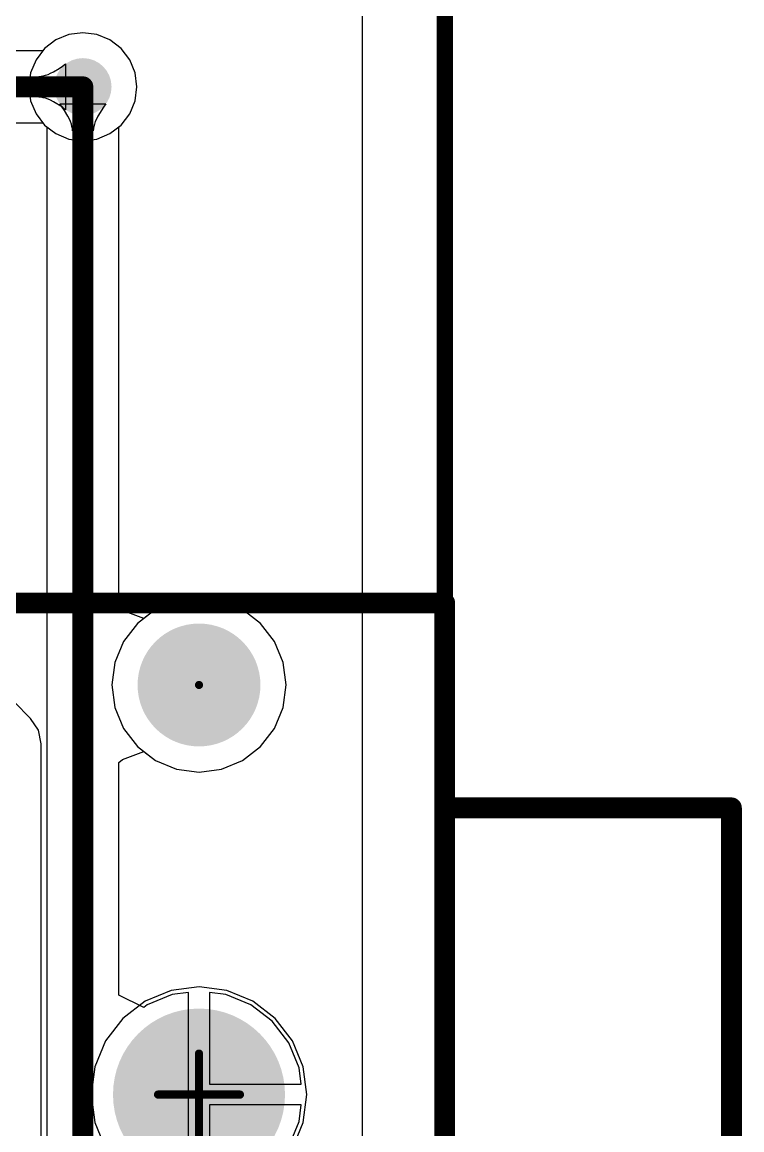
# Model space of a CAD drawing. Header units: inches. Extents: x -0.14 to 3.29, y -0.08 to 7.88.
# Drawn here: x 2.946 to 3.292, y 1.282 to 1.815 of the extents above; entities that cross this region are included whole.
import ezdxf

# ---------------------------------------------------------------- set-up
doc = ezdxf.new("R2010")
doc.units = ezdxf.units.IN
doc.header["$MEASUREMENT"] = 0
for name, color, linetype in [('Board outline', 6, 'Continuous'), ('Bottom Layer', 5, 'Continuous'), ('Bottom Solder', 6, 'Continuous'), ('Multi-Layer', 9, 'Continuous'), ('Pad Holes', 156, 'Continuous'), ('Top Courtyard', 56, 'Continuous'), ('Top Layer', 1, 'Continuous'), ('Top Overlay', 2, 'Continuous'), ('Top Solder', 216, 'Continuous'), ('Via Holes', 16, 'Continuous')]:
    doc.layers.add(name, color=color, linetype=linetype)

# ---------------------------------------------------------------- blocks, each defined once
blk = doc.blocks.new('7EF2B92C_0FC9_4C85_B662_5CEC65BFCCC4_387')
at = {"layer": 'Bottom Layer'}
h = blk.add_hatch(color=5, dxfattribs=at)
edge = h.paths.add_edge_path()
edge.add_arc((0.19685, 0.19685), 0.03937, 0, 360)
h = blk.add_hatch(color=5, dxfattribs=at)
edge = h.paths.add_edge_path()
edge.add_arc((0.19685, 0.09843), 0.03937, 0, 360)
h = blk.add_hatch(color=5, dxfattribs=at)
edge = h.paths.add_edge_path()
edge.add_arc((0, 0), 0.03937, 0, 360)
h = blk.add_hatch(color=5, dxfattribs=at)
edge = h.paths.add_edge_path()
edge.add_arc((0.19685, -0.09843), 0.03937, 0, 360)
h = blk.add_hatch(color=5, dxfattribs=at)
edge = h.paths.add_edge_path()
edge.add_arc((0.19685, -0.19685), 0.03937, 0, 360)
at = {"layer": 'Bottom Solder'}
h = blk.add_hatch(color=6, dxfattribs=at)
edge = h.paths.add_edge_path()
edge.add_arc((0.19685, 0.19685), 0.04134, 0, 360)
h = blk.add_hatch(color=6, dxfattribs=at)
edge = h.paths.add_edge_path()
edge.add_arc((0, 0.19685), 0.00197, 0, 360)
h = blk.add_hatch(color=6, dxfattribs=at)
edge = h.paths.add_edge_path()
edge.add_arc((0.19685, 0.09843), 0.04134, 0, 360)
h = blk.add_hatch(color=6, dxfattribs=at)
edge = h.paths.add_edge_path()
edge.add_arc((0, 0), 0.04134, 0, 360)
h = blk.add_hatch(color=6, dxfattribs=at)
edge = h.paths.add_edge_path()
edge.add_arc((0.19685, -0.09843), 0.04134, 0, 360)
h = blk.add_hatch(color=6, dxfattribs=at)
edge = h.paths.add_edge_path()
edge.add_arc((0.19685, -0.19685), 0.04134, 0, 360)
h = blk.add_hatch(color=6, dxfattribs=at)
edge = h.paths.add_edge_path()
edge.add_arc((0, -0.19685), 0.00197, 0, 360)
at = {"layer": 'Multi-Layer'}
h = blk.add_hatch(color=9, dxfattribs=at)
edge = h.paths.add_edge_path()
edge.add_arc((0.19685, 0.19685), 0.03937, 0, 360)
h = blk.add_hatch(color=9, dxfattribs=at)
edge = h.paths.add_edge_path()
edge.add_arc((0.19685, 0.09843), 0.03937, 0, 360)
h = blk.add_hatch(color=9, dxfattribs=at)
edge = h.paths.add_edge_path()
edge.add_arc((0, 0), 0.03937, 0, 360)
h = blk.add_hatch(color=9, dxfattribs=at)
edge = h.paths.add_edge_path()
edge.add_arc((0.19685, -0.09843), 0.03937, 0, 360)
h = blk.add_hatch(color=9, dxfattribs=at)
edge = h.paths.add_edge_path()
edge.add_arc((0.19685, -0.19685), 0.03937, 0, 360)
at = {"layer": 'Pad Holes'}
h = blk.add_hatch(color=7, dxfattribs=at)
edge = h.paths.add_edge_path()
edge.add_arc((0, 0.19685), 0.02953, 0, 360)
h = blk.add_hatch(color=7, dxfattribs=at)
edge = h.paths.add_edge_path()
edge.add_arc((0.19685, 0.19685), 0.02362, 0, 360)
h = blk.add_hatch(color=7, dxfattribs=at)
edge = h.paths.add_edge_path()
edge.add_arc((0.19685, 0.09843), 0.02362, 0, 360)
h = blk.add_hatch(color=7, dxfattribs=at)
edge = h.paths.add_edge_path()
edge.add_arc((0, 0), 0.02362, 0, 360)
h = blk.add_hatch(color=7, dxfattribs=at)
edge = h.paths.add_edge_path()
edge.add_arc((0.19685, -0.09843), 0.02362, 0, 360)
h = blk.add_hatch(color=7, dxfattribs=at)
edge = h.paths.add_edge_path()
edge.add_arc((0, -0.19685), 0.02953, 0, 360)
h = blk.add_hatch(color=7, dxfattribs=at)
edge = h.paths.add_edge_path()
edge.add_arc((0.19685, -0.19685), 0.02362, 0, 360)
at = {"layer": 'Top Layer'}
h = blk.add_hatch(color=1, dxfattribs=at)
edge = h.paths.add_edge_path()
edge.add_arc((0.19685, 0.19685), 0.03937, 0, 360)
h = blk.add_hatch(color=1, dxfattribs=at)
edge = h.paths.add_edge_path()
edge.add_arc((0.19685, 0.09843), 0.03937, 0, 360)
h = blk.add_hatch(color=1, dxfattribs=at)
edge = h.paths.add_edge_path()
edge.add_arc((0, 0), 0.03937, 0, 360)
h = blk.add_hatch(color=1, dxfattribs=at)
edge = h.paths.add_edge_path()
edge.add_arc((0.19685, -0.09843), 0.03937, 0, 360)
h = blk.add_hatch(color=1, dxfattribs=at)
edge = h.paths.add_edge_path()
edge.add_arc((0.19685, -0.19685), 0.03937, 0, 360)
at = {"layer": 'Top Solder'}
h = blk.add_hatch(color=216, dxfattribs=at)
edge = h.paths.add_edge_path()
edge.add_arc((0.19685, 0.19685), 0.04134, 0, 360)
h = blk.add_hatch(color=216, dxfattribs=at)
edge = h.paths.add_edge_path()
edge.add_arc((0, 0.19685), 0.00197, 0, 360)
h = blk.add_hatch(color=216, dxfattribs=at)
edge = h.paths.add_edge_path()
edge.add_arc((0.19685, 0.09843), 0.04134, 0, 360)
h = blk.add_hatch(color=216, dxfattribs=at)
edge = h.paths.add_edge_path()
edge.add_arc((0, 0), 0.04134, 0, 360)
h = blk.add_hatch(color=216, dxfattribs=at)
edge = h.paths.add_edge_path()
edge.add_arc((0.19685, -0.09843), 0.04134, 0, 360)
h = blk.add_hatch(color=216, dxfattribs=at)
edge = h.paths.add_edge_path()
edge.add_arc((0.19685, -0.19685), 0.04134, 0, 360)
h = blk.add_hatch(color=216, dxfattribs=at)
edge = h.paths.add_edge_path()
edge.add_arc((0, -0.19685), 0.00197, 0, 360)
at = {"layer": 'Top Courtyard'}
for points in [[(0, 0.01969, 0.00394, 0.00394, 0), (0, -0.01969, 0.00394, 0.00394, 0)], [(0.01969, 0, 0.00394, 0.00394, 0), (-0.01969, 0, 0.00394, 0.00394, 0)]]:
    blk.add_lwpolyline(points, format="xyseb", dxfattribs=at)
for points in [[(-0.00098, 0.01969, 0.00197, 0.00197, 1), (0.00099, 0.01969, 0.00197, 0.00197, 1)], [(-0.02067, 0, 0.00197, 0.00197, 1), (-0.0187, 0, 0.00197, 0.00197, 1)], [(0.0187, 0, 0.00197, 0.00197, 1), (0.02067, 0, 0.00197, 0.00197, 1)], [(-0.00098, -0.01969, 0.00197, 0.00197, 1), (0.00099, -0.01969, 0.00197, 0.00197, 1)]]:
    blk.add_lwpolyline(points, format="xyseb", close=True, dxfattribs=at)
at = {"layer": 'Top Overlay'}
for points in [[(-0.11811, 0.23622, 0.01, 0.01, 0), (-0.11811, -0.23622, 0.01, 0.01, 0)], [(0.31496, 0.23622, 0.01, 0.01, 0), (-0.11811, 0.23622, 0.01, 0.01, 0)], [(0.31496, 0.23622, 0.01, 0.01, 0), (0.31496, -0.23622, 0.01, 0.01, 0)], [(-0.11811, 0.1378, 0.01, 0.01, 0), (-0.2559, 0.1378, 0.01, 0.01, 0)], [(-0.2559, 0.1378, 0.01, 0.01, 0), (-0.2559, -0.1378, 0.01, 0.01, 0)], [(-0.11811, -0.1378, 0.01, 0.01, 0), (-0.2559, -0.1378, 0.01, 0.01, 0)], [(-0.11811, -0.1378, 0.01, 0.01, 0), (-0.11811, -0.23622, 0.01, 0.01, 0)], [(0.31496, -0.23622, 0.01, 0.01, 0), (-0.11811, -0.23622, 0.01, 0.01, 0)]]:
    blk.add_lwpolyline(points, format="xyseb", dxfattribs=at)
for points in [[(-0.12061, 0.23622, 0.005, 0.005, 1), (-0.11561, 0.23622, 0.005, 0.005, 1)], [(-0.12061, 0.23622, 0.005, 0.005, 1), (-0.11561, 0.23622, 0.005, 0.005, 1)], [(0.31246, 0.23622, 0.005, 0.005, 1), (0.31746, 0.23622, 0.005, 0.005, 1)], [(0.31246, 0.23622, 0.005, 0.005, 1), (0.31746, 0.23622, 0.005, 0.005, 1)], [(-0.2584, 0.1378, 0.005, 0.005, 1), (-0.2534, 0.1378, 0.005, 0.005, 1)], [(-0.2584, 0.1378, 0.005, 0.005, 1), (-0.2534, 0.1378, 0.005, 0.005, 1)], [(-0.12061, 0.1378, 0.005, 0.005, 1), (-0.11561, 0.1378, 0.005, 0.005, 1)], [(-0.2584, -0.1378, 0.005, 0.005, 1), (-0.2534, -0.1378, 0.005, 0.005, 1)], [(-0.2584, -0.1378, 0.005, 0.005, 1), (-0.2534, -0.1378, 0.005, 0.005, 1)], [(-0.12061, -0.1378, 0.005, 0.005, 1), (-0.11561, -0.1378, 0.005, 0.005, 1)], [(-0.12061, -0.1378, 0.005, 0.005, 1), (-0.11561, -0.1378, 0.005, 0.005, 1)], [(-0.12061, -0.23622, 0.005, 0.005, 1), (-0.11561, -0.23622, 0.005, 0.005, 1)], [(-0.12061, -0.23622, 0.005, 0.005, 1), (-0.11561, -0.23622, 0.005, 0.005, 1)], [(-0.12061, -0.23622, 0.005, 0.005, 1), (-0.11561, -0.23622, 0.005, 0.005, 1)], [(0.31246, -0.23622, 0.005, 0.005, 1), (0.31746, -0.23622, 0.005, 0.005, 1)], [(0.31246, -0.23622, 0.005, 0.005, 1), (0.31746, -0.23622, 0.005, 0.005, 1)]]:
    blk.add_lwpolyline(points, format="xyseb", close=True, dxfattribs=at)

msp = doc.modelspace()

# ---------------------------------------------------------------- hatches: boundary and pattern name
at = {"layer": 'Bottom Layer'}
h = msp.add_hatch(color=5, dxfattribs=at)
edge = h.paths.add_edge_path()
edge.add_arc((2.97569, 1.78356), 0.01378, 0, 360)
at = {"layer": 'Top Layer'}
h = msp.add_hatch(color=1, dxfattribs=at)
edge = h.paths.add_edge_path()
edge.add_arc((2.97569, 1.78356), 0.01378, 0, 360)
at = {"layer": 'Via Holes'}
h = msp.add_hatch(color=7, dxfattribs=at)
edge = h.paths.add_edge_path()
edge.add_arc((2.97569, 1.78356), 0.00689, 0, 360)

# ---------------------------------------------------------------- linework, layer by layer
at = {"layer": 'Board outline'}
msp.add_lwpolyline([(3.14961, 0.11811, 0.00787, 0.00787, 0), (3.14961, 2.00787, 0.00787, 0.00787, 0)], format="xyseb", dxfattribs=at)
at = {"layer": 'Bottom Layer'}
for p, q in [((3.1099, 1.90777), (3.1099, 0.21821)), ((2.96268, 1.80608), (2.9573, 1.80195)), ((2.96896, 1.80868), (2.96268, 1.80608)), ((2.97569, 1.80956), (2.96896, 1.80868)), ((2.98242, 1.80868), (2.97569, 1.80956)), ((2.98869, 1.80608), (2.98242, 1.80868)), ((2.99407, 1.80195), (2.98869, 1.80608)), ((2.95649, 1.80089), (2.8389, 1.80089)), ((2.9573, 1.80195), (2.95649, 1.80089)), ((2.9982, 1.79656), (2.99407, 1.80195)), ((2.96584, 1.79344), (2.96741, 1.79458)), ((2.96741, 1.79458), (2.96741, 1.77254)), ((3.0008, 1.79029), (2.9982, 1.79656)), ((2.95557, 1.78862), (2.95663, 1.7888)), ((2.95663, 1.7888), (2.95776, 1.7891)), ((2.95776, 1.7891), (2.95894, 1.78952)), ((2.95894, 1.78952), (2.9602, 1.79007)), ((2.9602, 1.79007), (2.96151, 1.79073)), ((2.96151, 1.79073), (2.96433, 1.79241)), ((2.96433, 1.79241), (2.96584, 1.79344)), ((3.00169, 1.78356), (3.0008, 1.79029)), ((2.95458, 1.78856), (2.95557, 1.78862)), ((2.95458, 1.77856), (2.95458, 1.78856)), ((3.0008, 1.77683), (3.00169, 1.78356)), ((2.95557, 1.7785), (2.95458, 1.77856)), ((2.95663, 1.77832), (2.95557, 1.7785)), ((2.95776, 1.77802), (2.95663, 1.77832)), ((2.95894, 1.7776), (2.95776, 1.77802)), ((2.9602, 1.77706), (2.95894, 1.7776)), ((2.96151, 1.77639), (2.9602, 1.77706)), ((2.96584, 1.77369), (2.96151, 1.77639)), ((2.96741, 1.77254), (2.96584, 1.77369)), ((2.9982, 1.77056), (3.0008, 1.77683)), ((2.99407, 1.76518), (2.9982, 1.77056)), ((2.83172, 1.76623), (2.95649, 1.76623)), ((2.95649, 1.76623), (2.9573, 1.76518)), ((2.9573, 1.76518), (2.96268, 1.76104)), ((2.98869, 1.76104), (2.99407, 1.76518)), ((2.96268, 1.76104), (2.96896, 1.75845)), ((2.96896, 1.75845), (2.97569, 1.75756)), ((2.97569, 1.75756), (2.98242, 1.75845)), ((2.98242, 1.75845), (2.98869, 1.76104)), ((3.02066, 1.53652), (3.01055, 1.53234)), ((3.0315, 1.53795), (3.02066, 1.53652)), ((3.04234, 1.53652), (3.0315, 1.53795)), ((3.05244, 1.53234), (3.04234, 1.53652)), ((3.01055, 1.53234), (3.00188, 1.52568)), ((3.06111, 1.52568), (3.05244, 1.53234)), ((3.00188, 1.52568), (2.99522, 1.517)), ((3.06777, 1.517), (3.06111, 1.52568)), ((2.99522, 1.517), (2.99104, 1.5069)), ((3.07195, 1.5069), (3.06777, 1.517)), ((2.95057, 1.48), (2.92226, 1.50832)), ((2.99104, 1.5069), (2.98961, 1.49606)), ((3.07338, 1.49606), (3.07195, 1.5069)), ((2.98961, 1.49606), (2.99104, 1.48522)), ((3.07195, 1.48522), (3.07338, 1.49606)), ((2.95433, 1.47438), (2.95057, 1.48)), ((2.99104, 1.48522), (2.99522, 1.47512)), ((3.06777, 1.47512), (3.07195, 1.48522)), ((2.99522, 1.47512), (3.00188, 1.46644)), ((3.06111, 1.46644), (3.06777, 1.47512)), ((2.95565, 1.46775), (2.95433, 1.47438)), ((2.95565, 1.03515), (2.95565, 1.46775)), ((3.00188, 1.46644), (3.01055, 1.45979)), ((3.05244, 1.45979), (3.06111, 1.46644)), ((3.01055, 1.45979), (3.02066, 1.4556)), ((3.04234, 1.4556), (3.05244, 1.45979)), ((3.02066, 1.4556), (3.0315, 1.45418)), ((3.0315, 1.45418), (3.04234, 1.4556)), ((3.01809, 1.34926), (3.00559, 1.34408)), ((3.0315, 1.35103), (3.01809, 1.34926)), ((3.04491, 1.34926), (3.0315, 1.35103)), ((3.0574, 1.34408), (3.04491, 1.34926)), ((3.00559, 1.34408), (2.99486, 1.33585)), ((3.06813, 1.33585), (3.0574, 1.34408)), ((2.99486, 1.33585), (2.98662, 1.32512)), ((3.07637, 1.32512), (3.06813, 1.33585)), ((2.98662, 1.32512), (2.98145, 1.31262)), ((3.08154, 1.31262), (3.07637, 1.32512)), ((2.98145, 1.31262), (2.97968, 1.29921)), ((3.08331, 1.29921), (3.08154, 1.31262)), ((2.97968, 1.29921), (2.98145, 1.2858)), ((3.08154, 1.2858), (3.08331, 1.29921)), ((2.98145, 1.2858), (2.98662, 1.27331)), ((3.07637, 1.27331), (3.08154, 1.2858))]:
    msp.add_line(p, q, dxfattribs=at)
msp.add_lwpolyline([(2.83172, 1.78356, 0.01, 0.01, 0), (2.97569, 1.78356, 0.01, 0.01, 0)], format="xyseb", dxfattribs=at)
msp.add_lwpolyline([(2.97319, 1.78356, 0.005, 0.005, 1), (2.97819, 1.78356, 0.005, 0.005, 1)], format="xyseb", close=True, dxfattribs=at)
at = {"layer": 'Top Layer'}
for p, q in [((3.1099, 1.91242), (3.1099, 0.21356)), ((2.96268, 1.80608), (2.9573, 1.80195)), ((2.96896, 1.80868), (2.96268, 1.80608)), ((2.97569, 1.80956), (2.96896, 1.80868)), ((2.98242, 1.80868), (2.97569, 1.80956)), ((2.98869, 1.80608), (2.98242, 1.80868)), ((2.99407, 1.80195), (2.98869, 1.80608)), ((2.9573, 1.80195), (2.95317, 1.79656)), ((2.9982, 1.79656), (2.99407, 1.80195)), ((2.95317, 1.79656), (2.95057, 1.79029)), ((3.0008, 1.79029), (2.9982, 1.79656)), ((2.95057, 1.79029), (2.94968, 1.78356)), ((3.00169, 1.78356), (3.0008, 1.79029)), ((2.94968, 1.78356), (2.95057, 1.77683)), ((3.0008, 1.77683), (3.00169, 1.78356)), ((2.95057, 1.77683), (2.95317, 1.77056)), ((2.96581, 1.77372), (2.96467, 1.77529)), ((2.96467, 1.77529), (2.9867, 1.77529)), ((2.96683, 1.77221), (2.96581, 1.77372)), ((2.98556, 1.77372), (2.98285, 1.76939)), ((2.9867, 1.77529), (2.98556, 1.77372)), ((2.9982, 1.77056), (3.0008, 1.77683)), ((2.95317, 1.77056), (2.9573, 1.76518)), ((2.96852, 1.76939), (2.96683, 1.77221)), ((2.96918, 1.76807), (2.96852, 1.76939)), ((2.96972, 1.76682), (2.96918, 1.76807)), ((2.98219, 1.76807), (2.98165, 1.76682)), ((2.98285, 1.76939), (2.98219, 1.76807)), ((2.99407, 1.76518), (2.9982, 1.77056)), ((2.9573, 1.76518), (2.95835, 1.76437)), ((2.95835, 1.76437), (2.95835, 1.09287)), ((2.97014, 1.76563), (2.96972, 1.76682)), ((2.97045, 1.76451), (2.97014, 1.76563)), ((2.97063, 1.76345), (2.97045, 1.76451)), ((2.97069, 1.76245), (2.97063, 1.76345)), ((2.98069, 1.76245), (2.97069, 1.76245)), ((2.98075, 1.76345), (2.98069, 1.76245)), ((2.98093, 1.76451), (2.98075, 1.76345)), ((2.98123, 1.76563), (2.98093, 1.76451)), ((2.98165, 1.76682), (2.98123, 1.76563)), ((2.99302, 1.76437), (2.99407, 1.76518)), ((2.99302, 1.53337), (2.99302, 1.76437)), ((2.99474, 1.53188), (2.99302, 1.53337)), ((3.02066, 1.53652), (3.01055, 1.53234)), ((3.0315, 1.53795), (3.02066, 1.53652)), ((3.04234, 1.53652), (3.0315, 1.53795)), ((3.05244, 1.53234), (3.04234, 1.53652)), ((3.00502, 1.52809), (2.99474, 1.53188)), ((3.01055, 1.53234), (3.00502, 1.52809)), ((3.06111, 1.52568), (3.05244, 1.53234)), ((3.06777, 1.517), (3.06111, 1.52568)), ((3.07195, 1.5069), (3.06777, 1.517)), ((3.07338, 1.49606), (3.07195, 1.5069)), ((3.07195, 1.48522), (3.07338, 1.49606)), ((3.06777, 1.47512), (3.07195, 1.48522)), ((3.06111, 1.46644), (3.06777, 1.47512)), ((2.99474, 1.46025), (3.00502, 1.46403)), ((3.00502, 1.46403), (3.01055, 1.45979)), ((3.05244, 1.45979), (3.06111, 1.46644)), ((2.99302, 1.45876), (2.99474, 1.46025)), ((2.99302, 1.34704), (2.99302, 1.45876)), ((3.01055, 1.45979), (3.02066, 1.4556)), ((3.04234, 1.4556), (3.05244, 1.45979)), ((3.02066, 1.4556), (3.0315, 1.45418)), ((3.0315, 1.45418), (3.04234, 1.4556)), ((3.00502, 1.34113), (2.99302, 1.34704)), ((3.01861, 1.34731), (3.0066, 1.34234)), ((3.0265, 1.34835), (3.01861, 1.34731)), ((3.0265, 1.29921), (3.0265, 1.34835)), ((3.04438, 1.34731), (3.0365, 1.34835)), ((3.0365, 1.34835), (3.0365, 1.30421)), ((3.05639, 1.34234), (3.04438, 1.34731)), ((3.0066, 1.34234), (3.00502, 1.34113)), ((3.06671, 1.33442), (3.05639, 1.34234)), ((3.07462, 1.32411), (3.06671, 1.33442)), ((3.0796, 1.3121), (3.07462, 1.32411)), ((3.08063, 1.30421), (3.0796, 1.3121)), ((3.0265, 1.25007), (3.0265, 1.29921)), ((3.0365, 1.30421), (3.08063, 1.30421)), ((3.08063, 1.29421), (3.0365, 1.29421)), ((3.0365, 1.29421), (3.0365, 1.25007)), ((3.0796, 1.28632), (3.08063, 1.29421)), ((3.07462, 1.27431), (3.0796, 1.28632))]:
    msp.add_line(p, q, dxfattribs=at)
msp.add_lwpolyline([(2.97569, 1.08569, 0.01, 0.01, 0), (2.97569, 1.78356, 0.01, 0.01, 0)], format="xyseb", dxfattribs=at)
msp.add_lwpolyline([(2.97319, 1.78356, 0.005, 0.005, 1), (2.97819, 1.78356, 0.005, 0.005, 1)], format="xyseb", close=True, dxfattribs=at)

# ---------------------------------------------------------------- block references
at = {"rotation": 180}
msp.add_blockref('7EF2B92C_0FC9_4C85_B662_5CEC65BFCCC4_387', (3.0315, 1.29921), dxfattribs=at)

doc.saveas('drawing.dxf')
